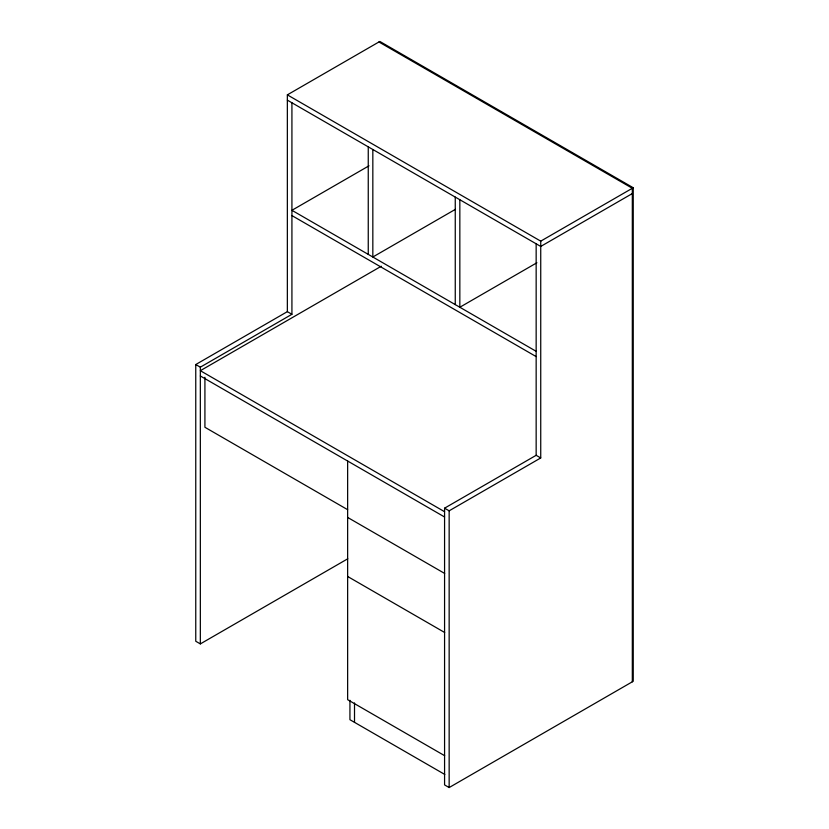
<?xml version="1.0" encoding="UTF-8"?>
<svg xmlns="http://www.w3.org/2000/svg" width="829" height="829" viewBox="0 0 829 829"><rect width="100%" height="100%" fill="white"/><g stroke="black" fill="none" stroke-linecap="round" stroke-linejoin="round"><path stroke-width="1.24" d="M287.352 94.858L379.848 41.45L633.242 187.748L633.242 681.272L449.152 787.55L444.572 784.908L444.572 508.177L536.156 455.308L540.736 457.95L540.736 241.146L287.352 94.858L287.352 311.652L195.758 364.532L195.758 641.252L200.338 643.905L347.776 558.777M368.998 165.81L291.922 210.307L536.156 351.309M455.484 209.291L372.832 257.011L372.832 149.5M195.758 364.532L200.338 367.174L291.922 314.295L291.922 102.786M381.278 266.233L200.338 370.698L444.572 511.7M540.736 241.146L633.242 187.748M632.32 193.561L540.736 246.441L287.352 100.143M536.902 262.752L459.836 307.248L459.836 199.727M444.572 508.177L449.152 510.819L540.736 457.95M378.936 41.978L632.32 188.276L632.32 681.801M291.922 215.592L536.156 356.594M287.352 311.652L291.922 314.295M200.338 375.983L444.572 516.995M347.641 509.68L204.918 427.277L204.918 377.268M347.641 517.431L444.686 573.461M347.641 576.476L444.686 632.506M444.686 755.716L347.641 699.686L347.641 460.955M444.81 774.473L349.931 719.696L349.931 700.287M536.156 243.788L536.156 455.308M455.256 197.084L455.256 304.606M449.152 510.819L449.152 787.55M368.252 146.847L368.252 254.368M354.511 702.93L354.511 722.339M200.338 367.174L200.338 643.905"/></g></svg>
